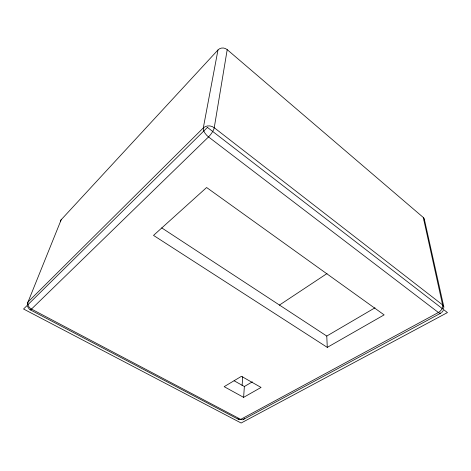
<?xml version="1.0" encoding="UTF-8"?>
<svg xmlns="http://www.w3.org/2000/svg" width="471" height="471" viewBox="0 0 471 471"><rect width="100%" height="100%" fill="white"/><g stroke="black" fill="none" stroke-linecap="round" stroke-linejoin="round"><path stroke-width="0.71" d="M243.619 397.353L261.058 387.433L241.452 376.317L224.167 386.673L243.619 397.353L244.361 386.508L252.344 381.851M242.106 385.543L242.73 376.765M27.577 304.496A6.017 3.538 17.5 0 1 28.042 301.935L61.195 219.727L217.985 49.955A6.559 6.105 20.4 0 1 227.205 49.649L214.24 127.723A7.842 2.255 -53.8 0 1 208.529 136.931L31.486 309.076A5.929 1.242 -59 0 1 29.985 309.312M217.985 49.955L203.295 127.953L28.042 301.935A5.899 4.61 38.7 0 0 31.486 309.076L240.728 419.373A4.987 3.232 63.6 0 0 244.296 418.442M443.329 310.401L442.116 312.149M279.315 305.155L327.033 273.539M327.28 347.38L153.517 235.406L206.61 187.517L384.13 314.881L327.28 347.38L326.774 336.058L374.998 307.798M243.389 419.473L440.779 313.162M30.15 309.771L238.885 419.579M234.14 380.792L244.361 386.508M161.694 227.87L326.774 336.058M227.205 49.649L423.276 217.455A5.617 3.974 -12.1 0 1 424.224 220.752M29.39 309.27L27.377 306.309M443.759 306.574L424.312 219.097M423.276 217.455L442.616 304.931A6.47 3.998 -8.4 0 1 443.447 308.587M60.529 221.67A5.269 3.585 20.5 0 1 61.195 219.727M441.274 312.208A6.341 2.337 57.8 0 1 438.389 312.497L240.728 419.373A4.975 2.661 -64.1 0 1 238.002 418.513M207.44 127.4L23.55 309.011L241.14 423.023L447.45 312.573L207.44 127.4M438.389 312.497L208.529 136.931A7.883 3.721 47.2 0 1 203.295 127.953A7.783 6.576 12.8 0 1 214.24 127.723L442.616 304.931A6.253 4.339 -47.8 0 1 438.389 312.497"/></g></svg>
